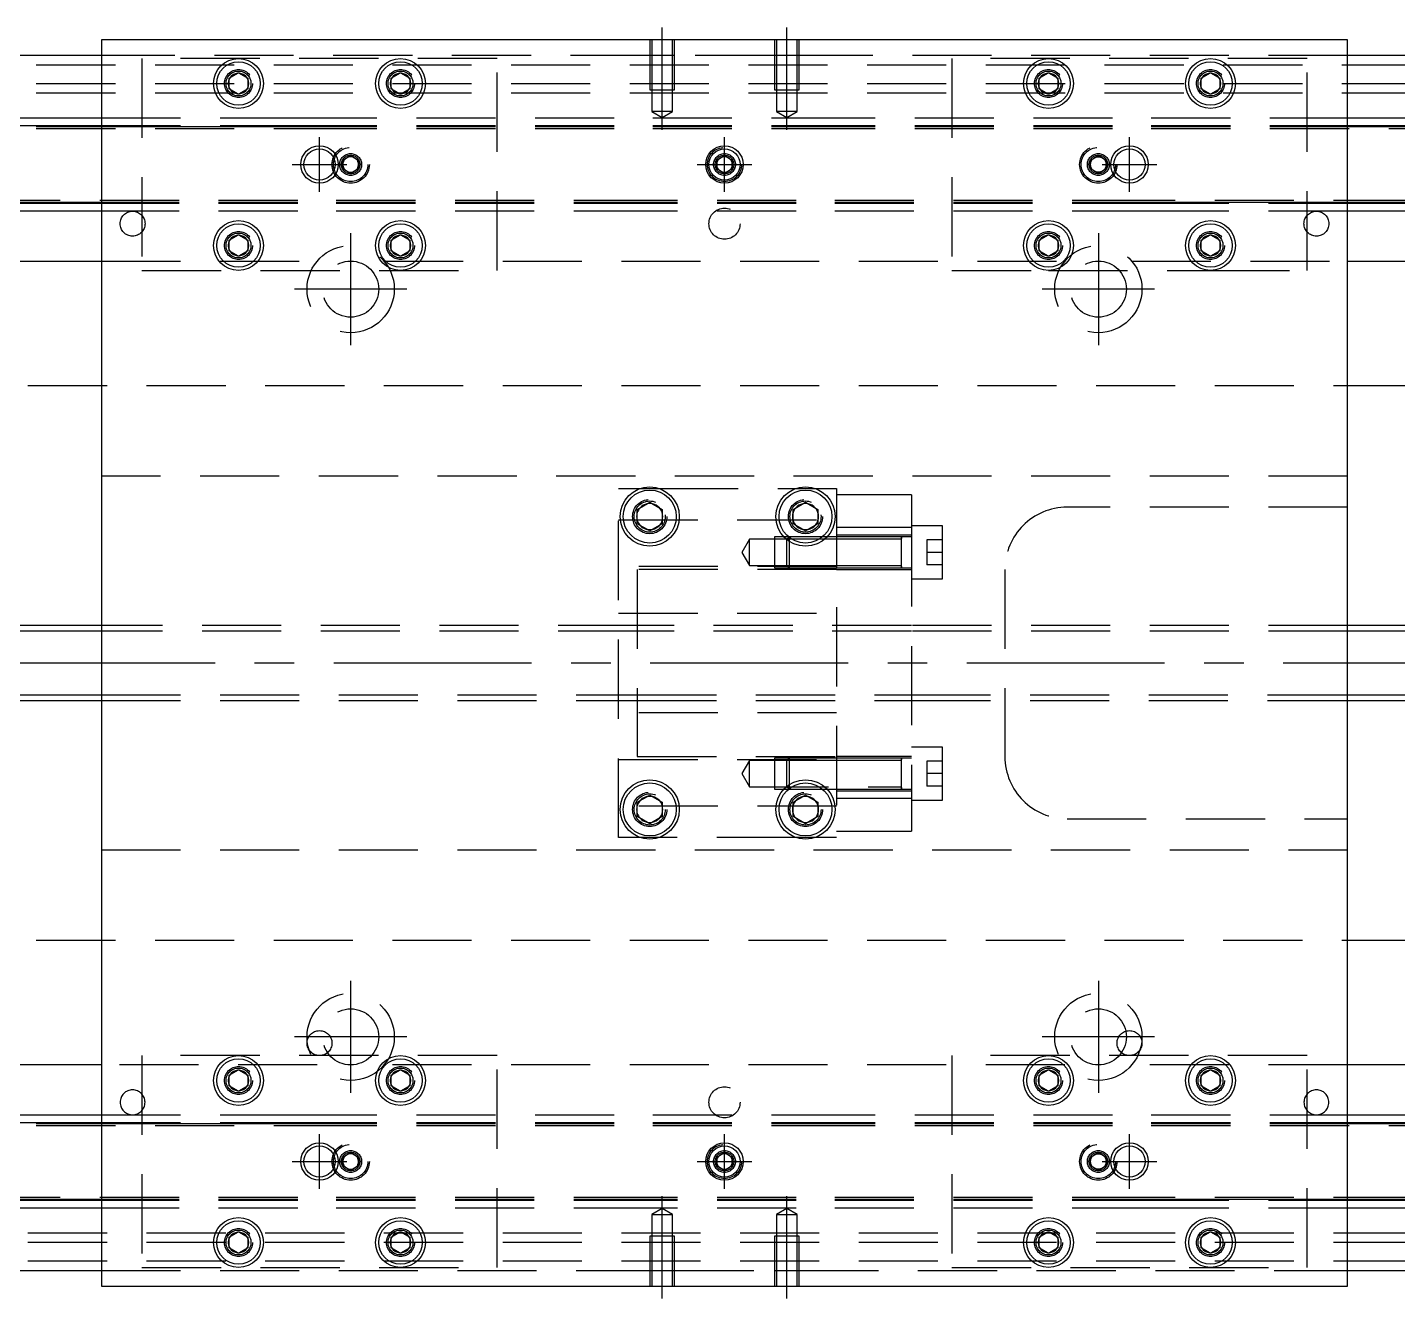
# Model space of a CAD drawing. Extents: x -12 to 791, y -275 to 102.
# Drawn here: x 208.1 to 428, y -102 to 102 of the extents above; entities that cross this region are included whole.
import ezdxf

# ---------------------------------------------------------------- set-up
doc = ezdxf.new("R2010")
doc.units = 0
doc.linetypes.add('CENTER', pattern=[50.8, 31.75, -6.35, 6.35, -6.35])
doc.linetypes.add('DASHED', pattern=[19.05, 12.7, -6.35])
doc.layers.get('0').update_dxf_attribs({"linetype": 'CONTINUOUS'})
doc.layers.add('CENTER', color=1, linetype='CENTER')

msp = doc.modelspace()

# ---------------------------------------------------------------- linework, layer by layer
at = {"color": 7, "linetype": 'CONTINUOUS'}
for p, q in [((420, 100), (220, 100)), ((220, 100), (220, -100)), ((420, -100), (420, 100)), ((220, 97.5), (0, 97.5)), ((640, 97.5), (420, 97.5)), ((240.5, 93.87), (242, 94.73)), ((242, 94.73), (243.5, 93.87)), ((266.5, 93.87), (268, 94.73)), ((268, 94.73), (269.5, 93.87)), ((370.5, 93.87), (372, 94.73)), ((372, 94.73), (373.5, 93.87)), ((396.5, 93.87), (398, 94.73)), ((398, 94.73), (399.5, 93.87)), ((240.5, 92.13), (240.5, 93.87)), ((243.5, 93.87), (243.5, 92.13)), ((266.5, 92.13), (266.5, 93.87)), ((269.5, 93.87), (269.5, 92.13)), ((370.5, 92.13), (370.5, 93.87)), ((373.5, 93.87), (373.5, 92.13)), ((396.5, 92.13), (396.5, 93.87)), ((399.5, 93.87), (399.5, 92.13)), ((242, 91.27), (240.5, 92.13)), ((243.5, 92.13), (242, 91.27)), ((268, 91.27), (266.5, 92.13)), ((269.5, 92.13), (268, 91.27)), ((372, 91.27), (370.5, 92.13)), ((373.5, 92.13), (372, 91.27)), ((398, 91.27), (396.5, 92.13)), ((399.5, 92.13), (398, 91.27)), ((0, 87.5), (220, 87.5)), ((0, 86.25), (220, 86.25)), ((420, 87.5), (640, 87.5)), ((420, 86.25), (640, 86.25)), ((220, 73.75), (0, 73.75)), ((640, 73.75), (420, 73.75)), ((220, 72.5), (0, 72.5)), ((640, 72.5), (420, 72.5)), ((240.5, 67.87), (242, 68.73)), ((242, 68.73), (243.5, 67.87)), ((266.5, 67.87), (268, 68.73)), ((268, 68.73), (269.5, 67.87)), ((370.5, 67.87), (372, 68.73)), ((372, 68.73), (373.5, 67.87)), ((396.5, 67.87), (398, 68.73)), ((398, 68.73), (399.5, 67.87)), ((240.5, 66.13), (240.5, 67.87)), ((242, 65.27), (240.5, 66.13)), ((243.5, 66.13), (242, 65.27)), ((243.5, 67.87), (243.5, 66.13)), ((266.5, 66.13), (266.5, 67.87)), ((268, 65.27), (266.5, 66.13)), ((269.5, 66.13), (268, 65.27)), ((269.5, 67.87), (269.5, 66.13)), ((370.5, 66.13), (370.5, 67.87)), ((372, 65.27), (370.5, 66.13)), ((373.5, 66.13), (372, 65.27)), ((373.5, 67.87), (373.5, 66.13)), ((396.5, 66.13), (396.5, 67.87)), ((398, 65.27), (396.5, 66.13)), ((399.5, 66.13), (398, 65.27)), ((399.5, 67.87), (399.5, 66.13)), ((145.36, 64.5), (220, 64.5)), ((420, 64.5), (494.64, 64.5)), ((306, 24.65), (308, 25.81)), ((306, 22.35), (306, 24.65)), ((308, 25.81), (310, 24.65)), ((310, 24.65), (310, 22.35)), ((331, 24.65), (333, 25.81)), ((331, 22.35), (331, 24.65)), ((333, 25.81), (335, 24.65)), ((335, 24.65), (335, 22.35)), ((308, 21.19), (306, 22.35)), ((310, 22.35), (308, 21.19)), ((333, 21.19), (331, 22.35)), ((335, 22.35), (333, 21.19)), ((220, 6), (60.5, 6)), ((585, 6), (420, 6)), ((60.5, -6), (220, -6)), ((420, -6), (585, -6)), ((306, -22.35), (308, -21.19)), ((308, -21.19), (310, -22.35)), ((331, -22.35), (333, -21.19)), ((333, -21.19), (335, -22.35)), ((306, -24.65), (306, -22.35)), ((310, -22.35), (310, -24.65)), ((331, -24.65), (331, -22.35)), ((335, -22.35), (335, -24.65)), ((308, -25.81), (306, -24.65)), ((310, -24.65), (308, -25.81)), ((333, -25.81), (331, -24.65)), ((335, -24.65), (333, -25.81)), ((220, -64.5), (145.36, -64.5)), ((240.5, -66.13), (242, -65.27)), ((242, -65.27), (243.5, -66.13)), ((266.5, -66.13), (268, -65.27)), ((268, -65.27), (269.5, -66.13)), ((370.5, -66.13), (372, -65.27)), ((372, -65.27), (373.5, -66.13)), ((396.5, -66.13), (398, -65.27)), ((398, -65.27), (399.5, -66.13)), ((494.64, -64.5), (420, -64.5)), ((240.5, -67.87), (240.5, -66.13)), ((242, -68.73), (240.5, -67.87)), ((243.5, -67.87), (242, -68.73)), ((243.5, -66.13), (243.5, -67.87)), ((266.5, -67.87), (266.5, -66.13)), ((268, -68.73), (266.5, -67.87)), ((269.5, -67.87), (268, -68.73)), ((269.5, -66.13), (269.5, -67.87)), ((370.5, -67.87), (370.5, -66.13)), ((372, -68.73), (370.5, -67.87)), ((373.5, -67.87), (372, -68.73)), ((373.5, -66.13), (373.5, -67.87)), ((396.5, -67.87), (396.5, -66.13)), ((398, -68.73), (396.5, -67.87)), ((399.5, -67.87), (398, -68.73)), ((399.5, -66.13), (399.5, -67.87)), ((0, -72.5), (220, -72.5)), ((420, -72.5), (640, -72.5)), ((0, -73.75), (220, -73.75)), ((420, -73.75), (640, -73.75)), ((220, -86.25), (0, -86.25)), ((220, -87.5), (0, -87.5)), ((640, -86.25), (420, -86.25)), ((640, -87.5), (420, -87.5)), ((240.5, -92.13), (242, -91.27)), ((240.5, -93.87), (240.5, -92.13)), ((242, -91.27), (243.5, -92.13)), ((243.5, -92.13), (243.5, -93.87)), ((266.5, -92.13), (268, -91.27)), ((266.5, -93.87), (266.5, -92.13)), ((268, -91.27), (269.5, -92.13)), ((269.5, -92.13), (269.5, -93.87)), ((370.5, -92.13), (372, -91.27)), ((370.5, -93.87), (370.5, -92.13)), ((372, -91.27), (373.5, -92.13)), ((373.5, -92.13), (373.5, -93.87)), ((396.5, -92.13), (398, -91.27)), ((396.5, -93.87), (396.5, -92.13)), ((398, -91.27), (399.5, -92.13)), ((399.5, -92.13), (399.5, -93.87)), ((242, -94.73), (240.5, -93.87)), ((243.5, -93.87), (242, -94.73)), ((268, -94.73), (266.5, -93.87)), ((269.5, -93.87), (268, -94.73)), ((372, -94.73), (370.5, -93.87)), ((373.5, -93.87), (372, -94.73)), ((398, -94.73), (396.5, -93.87)), ((399.5, -93.87), (398, -94.73)), ((0, -97.5), (220, -97.5)), ((420, -97.5), (640, -97.5)), ((220, -100), (420, -100))]:
    msp.add_line(p, q, dxfattribs=at)
at = {"color": 3, "linetype": 'DASHED'}
for p, q in [((308, 100), (308, 92)), ((308.35, 100), (308.35, 92)), ((311.65, 92), (311.65, 100)), ((312, 92), (312, 100)), ((328, 100), (328, 92)), ((328.35, 100), (328.35, 92)), ((331.65, 92), (331.65, 100)), ((332, 92), (332, 100)), ((308, 97.5), (220, 97.5)), ((226.5, 97), (226.5, 63)), ((283.5, 97), (226.5, 97)), ((283.5, 63), (283.5, 97)), ((312, 97.5), (308, 97.5)), ((328, 97.5), (312, 97.5)), ((332, 97.5), (328, 97.5)), ((420, 97.5), (332, 97.5)), ((413.5, 97), (356.5, 97)), ((356.5, 97), (356.5, 63)), ((413.5, 63), (413.5, 97)), ((0, 96), (640, 96)), ((0, 93), (640, 93)), ((240, 93), (240.03, 93.35)), ((269.97, 93.33), (270, 93)), ((373.97, 93.33), (374, 93)), ((396, 93), (396.03, 93.35)), ((0, 91.5), (640, 91.5)), ((308, 92), (312, 92)), ((308.35, 92), (308.35, 88.5)), ((311.65, 88.5), (311.65, 92)), ((328, 92), (332, 92)), ((328.35, 92), (328.35, 88.5)), ((331.65, 88.5), (331.65, 92)), ((311.65, 88.5), (308.35, 88.5)), ((308.35, 88.5), (310, 87.55)), ((310, 87.55), (311.65, 88.5)), ((331.65, 88.5), (328.35, 88.5)), ((328.35, 88.5), (330, 87.55)), ((330, 87.55), (331.65, 88.5)), ((0, 86.11), (220, 86.11)), ((0, 86.1), (251.5, 86.1)), ((0, 85.8), (251.5, 85.8)), ((220, 87.5), (251.5, 87.5)), ((220, 86.25), (251.5, 86.25)), ((220, 86.11), (251.5, 86.11)), ((251.5, 87.5), (308.5, 87.5)), ((251.5, 86.25), (308.5, 86.25)), ((251.5, 86.11), (308.5, 86.11)), ((251.5, 86.1), (308.5, 86.1)), ((251.5, 86.1), (308.5, 86.1)), ((251.5, 85.8), (308.5, 85.8)), ((251.5, 85.8), (308.5, 85.8)), ((308.5, 87.5), (331.5, 87.5)), ((308.5, 86.25), (331.5, 86.25)), ((308.5, 86.11), (331.5, 86.11)), ((308.5, 86.1), (331.5, 86.1)), ((308.5, 85.8), (331.5, 85.8)), ((331.5, 87.5), (388.5, 87.5)), ((331.5, 86.25), (388.5, 86.25)), ((331.5, 86.11), (388.5, 86.11)), ((331.5, 86.1), (388.5, 86.1)), ((331.5, 86.1), (388.5, 86.1)), ((331.5, 85.8), (388.5, 85.8)), ((331.5, 85.8), (388.5, 85.8)), ((388.5, 87.5), (420, 87.5)), ((388.5, 86.25), (420, 86.25)), ((388.5, 86.11), (420, 86.11)), ((388.5, 86.1), (640, 86.1)), ((388.5, 85.8), (640, 85.8)), ((420, 86.11), (640, 86.11)), ((258.75, 80.72), (260, 81.44)), ((260, 81.44), (261.25, 80.72)), ((318.75, 80.72), (320, 81.44)), ((320, 81.44), (321.25, 80.72)), ((378.75, 80.72), (380, 81.44)), ((380, 81.44), (381.25, 80.72)), ((258.75, 79.28), (258.75, 80.72)), ((260, 78.56), (258.75, 79.28)), ((261.25, 79.28), (260, 78.56)), ((261.25, 80.72), (261.25, 79.28)), ((261.48, 80.26), (261.5, 80)), ((318.75, 79.28), (318.75, 80.72)), ((320, 78.56), (318.75, 79.28)), ((321.25, 79.28), (320, 78.56)), ((321.25, 80.72), (321.25, 79.28)), ((321.48, 80.26), (321.5, 80)), ((378.5, 80), (378.52, 80.25)), ((378.75, 79.28), (378.75, 80.72)), ((380, 78.56), (378.75, 79.28)), ((381.25, 79.28), (380, 78.56)), ((381.25, 80.72), (381.25, 79.28)), ((251.5, 74.2), (0, 74.2)), ((251.5, 73.9), (0, 73.9)), ((220, 73.89), (0, 73.89)), ((251.5, 73.89), (220, 73.89)), ((251.5, 73.75), (220, 73.75)), ((308.5, 74.2), (251.5, 74.2)), ((308.5, 73.9), (251.5, 73.9)), ((308.5, 73.89), (251.5, 73.89)), ((308.5, 73.75), (251.5, 73.75)), ((331.5, 74.2), (308.5, 74.2)), ((331.5, 73.9), (308.5, 73.9)), ((331.5, 73.89), (308.5, 73.89)), ((331.5, 73.75), (308.5, 73.75)), ((388.5, 74.2), (331.5, 74.2)), ((388.5, 73.9), (331.5, 73.9)), ((388.5, 73.89), (331.5, 73.89)), ((388.5, 73.75), (331.5, 73.75)), ((640, 74.2), (388.5, 74.2)), ((640, 73.9), (388.5, 73.9)), ((420, 73.89), (388.5, 73.89)), ((420, 73.75), (388.5, 73.75)), ((640, 73.89), (420, 73.89)), ((251.5, 72.5), (220, 72.5)), ((308.5, 72.5), (251.5, 72.5)), ((331.5, 72.5), (308.5, 72.5)), ((388.5, 72.5), (331.5, 72.5)), ((420, 72.5), (388.5, 72.5)), ((243.97, 67.33), (244, 67)), ((266, 67), (266.02, 67.3)), ((373.97, 67.33), (374, 67)), ((399.97, 67.33), (400, 67)), ((220, 64.5), (254.64, 64.5)), ((265.36, 64.5), (374.64, 64.5)), ((385.36, 64.5), (420, 64.5)), ((226.5, 63), (283.5, 63)), ((356.5, 63), (372, 63)), ((372, 63), (398, 63)), ((398, 63), (413.5, 63)), ((640, 44.5), (0, 44.5)), ((420, 30), (220, 30)), ((303, 28), (306.48, 28)), ((303, -28), (303, 28)), ((306.48, 28), (309.52, 28)), ((309.52, 28), (331.48, 28)), ((331.48, 28), (334.52, 28)), ((334.52, 28), (338, 28)), ((338, 28), (338, -28)), ((350, 27), (338, 27)), ((350, 27), (350, 21.75)), ((420, 25), (375, 25)), ((303, 23), (338, 23)), ((310.48, 23.79), (310.5, 23.5)), ((335.48, 23.79), (335.5, 23.5)), ((355, 22), (350, 22)), ((355, 13.5), (355, 22)), ((324, 19.85), (322.79, 17.75)), ((324, 15.65), (324, 19.85)), ((328, 19.85), (324, 19.85)), ((328, 20.25), (328, 15.25)), ((329.53, 20.25), (328, 20.25)), ((330, 19.85), (328, 19.85)), ((330.26, 20.25), (329.53, 20.25)), ((330.34, 20.19), (330, 19.85)), ((330, 19.82), (330, 19.85)), ((330.82, 19.85), (330, 19.85)), ((330, 15.65), (330, 19.82)), ((330.4, 20.25), (330.26, 20.25)), ((330.4, 20.25), (330.34, 20.19)), ((330.4, 20.25), (330.4, 20.14)), ((335.74, 20.25), (330.4, 20.25)), ((335.74, 20.25), (330.4, 20.25)), ((330.4, 20.14), (330.4, 19.52)), ((335.18, 19.85), (330.82, 19.85)), ((336.04, 19.85), (335.18, 19.85)), ((336.47, 20.25), (335.74, 20.25)), ((338, 19.85), (336.04, 19.85)), ((338, 20.25), (336.47, 20.25)), ((338, 20.25), (336.47, 20.25)), ((350, 21.75), (338, 21.75)), ((350, 20.5), (338, 20.5)), ((348.4, 20.25), (338, 20.25)), ((348.4, 19.85), (338, 19.85)), ((350, 20.25), (348.39, 20.25)), ((348.4, 15.25), (348.4, 20.25)), ((348.4, 19.85), (348.4, 20.25)), ((348.4, 15.25), (348.4, 20.25)), ((348.4, 20), (348.4, 20.25)), ((348.4, 20.25), (348.4, 20)), ((348.4, 15.51), (348.4, 20)), ((348.4, 15.65), (348.4, 19.85)), ((350, 21.75), (350, -21.75)), ((322.79, 17.75), (324, 15.65)), ((330.4, 19.52), (330.4, 15.25)), ((352.5, 19.75), (352.5, 17.75)), ((355, 19.75), (352.5, 19.75)), ((352.5, 17.75), (352.5, 15.75)), ((355, 17.75), (352.5, 17.75)), ((338, 15.5), (303, 15.5)), ((324, 15.65), (328, 15.65)), ((328, 15.65), (330, 15.65)), ((330, 15.65), (338, 15.65)), ((330, 15.65), (330.4, 15.25)), ((338, 15.65), (348.4, 15.65)), ((348.4, 15.25), (348.4, 15.65)), ((348.4, 15.25), (348.4, 15.51)), ((348.4, 15.51), (348.4, 15.25)), ((355, 15.75), (352.5, 15.75)), ((306, 15), (306, -15)), ((338, 15), (306, 15)), ((328, 15.25), (330.4, 15.25)), ((330.4, 15.25), (338, 15.25)), ((338, 15.25), (348.4, 15.25)), ((338, 15), (350, 15)), ((348.39, 15.25), (350, 15.25)), ((350, 13.5), (355, 13.5)), ((365, 15), (365, -15)), ((303, 8), (338, 8)), ((306, 6), (220, 6)), ((306, 5.12), (220, 5.12)), ((350, 6), (306, 6)), ((350, 5.12), (306, 5.12)), ((420, 6), (350, 6)), ((420, 5.12), (350, 5.12)), ((220, -5.13), (306, -5.13)), ((220, -6), (306, -6)), ((306, -5.13), (350, -5.13)), ((306, -6), (350, -6)), ((350, -5.13), (420, -5.13)), ((350, -6), (420, -6)), ((338, -8), (303, -8)), ((306, -15), (338, -15)), ((328, -15.25), (328, -20.25)), ((330.4, -15.25), (328, -15.25)), ((330.4, -15.25), (330, -15.65)), ((330.4, -15.25), (330.4, -19.52)), ((338, -15.25), (330.4, -15.25)), ((338, -15.25), (330.4, -15.25)), ((350, -15), (338, -15)), ((348.4, -15.25), (338, -15.25)), ((350, -15.25), (348.39, -15.25)), ((348.4, -20.25), (348.4, -15.25)), ((348.4, -20.25), (348.4, -15.25)), ((348.4, -15.51), (348.4, -15.25)), ((348.4, -15.25), (348.4, -15.51)), ((355, -13.5), (350, -13.5)), ((355, -22), (355, -13.5)), ((303, -15.5), (338, -15.5)), ((324, -15.65), (322.79, -17.75)), ((324, -19.85), (324, -15.65)), ((328, -15.65), (324, -15.65)), ((330, -15.65), (328, -15.65)), ((330, -19.85), (330, -15.65)), ((338, -15.65), (330, -15.65)), ((348.4, -15.65), (338, -15.65)), ((348.4, -20), (348.4, -15.51)), ((352.5, -15.75), (352.5, -17.75)), ((355, -15.75), (352.5, -15.75)), ((322.79, -17.75), (324, -19.85)), ((330.4, -19.52), (330.4, -20.14)), ((352.5, -17.75), (352.5, -19.75)), ((355, -17.75), (352.5, -17.75)), ((355, -19.75), (352.5, -19.75)), ((324, -19.85), (348.4, -19.85)), ((328, -20.25), (329.53, -20.25)), ((329.53, -20.25), (330.26, -20.25)), ((330, -19.85), (330.34, -20.19)), ((330.26, -20.25), (330.4, -20.25)), ((330.34, -20.19), (330.4, -20.25)), ((330.4, -20.14), (330.4, -20.25)), ((330.4, -20.25), (335.74, -20.25)), ((335.74, -20.25), (336.47, -20.25)), ((336.47, -20.25), (338, -20.25)), ((336.47, -20.25), (338, -20.25)), ((338, -20.25), (348.4, -20.25)), ((338, -20.5), (350, -20.5)), ((350, -21.75), (338, -21.75)), ((350, -21.75), (338, -21.75)), ((348.39, -20.25), (350, -20.25)), ((348.4, -20.25), (348.4, -20)), ((348.4, -20), (348.4, -20.25)), ((348.4, -20.25), (348.4, -20.25)), ((350, -21.75), (350, -27)), ((338, -23), (303, -23)), ((305.5, -23.5), (305.52, -23.2)), ((330.5, -23.5), (330.52, -23.2)), ((350, -22), (355, -22)), ((375, -25), (420, -25)), ((306.48, -28), (303, -28)), ((309.52, -28), (306.48, -28)), ((331.48, -28), (309.52, -28)), ((334.52, -28), (331.48, -28)), ((338, -28), (334.52, -28)), ((338, -27), (350, -27)), ((220, -30), (420, -30)), ((0, -44.5), (640, -44.5)), ((283.5, -63), (226.5, -63)), ((226.5, -63), (226.5, -97)), ((283.5, -97), (283.5, -63)), ((356.5, -63), (356.5, -97)), ((413.5, -63), (356.5, -63)), ((413.5, -97), (413.5, -63)), ((254.64, -64.5), (220, -64.5)), ((374.64, -64.5), (265.36, -64.5)), ((420, -64.5), (385.36, -64.5)), ((240, -67), (240.03, -66.65)), ((269.97, -66.67), (270, -67)), ((370, -67), (370.02, -66.7)), ((396, -67), (396.03, -66.65)), ((220, -72.5), (251.5, -72.5)), ((251.5, -72.5), (308.5, -72.5)), ((308.5, -72.5), (331.5, -72.5)), ((331.5, -72.5), (388.5, -72.5)), ((388.5, -72.5), (420, -72.5)), ((0, -73.89), (220, -73.89)), ((0, -73.9), (251.5, -73.9)), ((0, -74.2), (251.5, -74.2)), ((220, -73.75), (251.5, -73.75)), ((220, -73.89), (251.5, -73.89)), ((251.5, -73.75), (308.5, -73.75)), ((251.5, -73.89), (308.5, -73.89)), ((251.5, -73.9), (308.5, -73.9)), ((251.5, -74.2), (308.5, -74.2)), ((308.5, -73.75), (331.5, -73.75)), ((308.5, -73.89), (331.5, -73.89)), ((308.5, -73.9), (331.5, -73.9)), ((308.5, -74.2), (331.5, -74.2)), ((331.5, -73.75), (388.5, -73.75)), ((331.5, -73.89), (388.5, -73.89)), ((331.5, -73.9), (388.5, -73.9)), ((331.5, -74.2), (388.5, -74.2)), ((388.5, -73.75), (420, -73.75)), ((388.5, -73.89), (420, -73.89)), ((388.5, -73.9), (640, -73.9)), ((388.5, -74.2), (640, -74.2)), ((420, -73.89), (640, -73.89)), ((258.75, -79.28), (260, -78.56)), ((260, -78.56), (261.25, -79.28)), ((318.75, -79.28), (320, -78.56)), ((320, -78.56), (321.25, -79.28)), ((378.75, -79.28), (380, -78.56)), ((380, -78.56), (381.25, -79.28)), ((258.5, -80), (258.52, -79.78)), ((258.75, -80.72), (258.75, -79.28)), ((260, -81.44), (258.75, -80.72)), ((261.25, -80.72), (260, -81.44)), ((261.25, -79.28), (261.25, -80.72)), ((318.5, -80), (318.52, -79.78)), ((318.75, -80.72), (318.75, -79.28)), ((320, -81.44), (318.75, -80.72)), ((321.25, -80.72), (320, -81.44)), ((321.25, -79.28), (321.25, -80.72)), ((378.5, -80), (378.52, -79.75)), ((378.75, -80.72), (378.75, -79.28)), ((380, -81.44), (378.75, -80.72)), ((381.25, -80.72), (380, -81.44)), ((381.25, -79.28), (381.25, -80.72)), ((251.5, -85.8), (0, -85.8)), ((251.5, -86.1), (0, -86.1)), ((220, -86.11), (0, -86.11)), ((251.5, -86.11), (220, -86.11)), ((251.5, -86.25), (220, -86.25)), ((251.5, -87.5), (220, -87.5)), ((308.5, -85.8), (251.5, -85.8)), ((308.5, -85.8), (251.5, -85.8)), ((308.5, -86.1), (251.5, -86.1)), ((308.5, -86.1), (251.5, -86.1)), ((308.5, -86.11), (251.5, -86.11)), ((308.5, -86.25), (251.5, -86.25)), ((308.5, -87.5), (251.5, -87.5)), ((310, -87.55), (308.35, -88.5)), ((331.5, -85.8), (308.5, -85.8)), ((331.5, -86.1), (308.5, -86.1)), ((331.5, -86.11), (308.5, -86.11)), ((331.5, -86.25), (308.5, -86.25)), ((331.5, -87.5), (308.5, -87.5)), ((311.65, -88.5), (310, -87.55)), ((330, -87.55), (328.35, -88.5)), ((331.65, -88.5), (330, -87.55)), ((388.5, -85.8), (331.5, -85.8)), ((388.5, -85.8), (331.5, -85.8)), ((388.5, -86.1), (331.5, -86.1)), ((388.5, -86.1), (331.5, -86.1)), ((388.5, -86.11), (331.5, -86.11)), ((388.5, -86.25), (331.5, -86.25)), ((388.5, -87.5), (331.5, -87.5)), ((640, -85.8), (388.5, -85.8)), ((640, -86.1), (388.5, -86.1)), ((420, -86.11), (388.5, -86.11)), ((420, -86.25), (388.5, -86.25)), ((420, -87.5), (388.5, -87.5)), ((640, -86.11), (420, -86.11)), ((308.35, -88.5), (310, -88.5)), ((308.35, -88.5), (308.35, -92)), ((310, -88.5), (311.65, -88.5)), ((311.65, -92), (311.65, -88.5)), ((328.35, -88.5), (330, -88.5)), ((328.35, -88.5), (328.35, -92)), ((330, -88.5), (331.65, -88.5)), ((331.65, -92), (331.65, -88.5)), ((640, -91.5), (0, -91.5)), ((312, -92), (308, -92)), ((308, -92), (308, -100)), ((308.35, -92), (308.35, -100)), ((311.65, -100), (311.65, -92)), ((312, -100), (312, -92)), ((332, -92), (328, -92)), ((328, -92), (328, -100)), ((328.35, -92), (328.35, -100)), ((331.65, -100), (331.65, -92)), ((332, -100), (332, -92)), ((640, -93), (0, -93)), ((243.97, -92.67), (244, -93)), ((269.97, -92.67), (270, -93)), ((370, -93), (370.02, -92.7)), ((399.97, -92.67), (400, -93)), ((640, -96), (0, -96)), ((220, -97.5), (308, -97.5)), ((226.5, -97), (283.5, -97)), ((308, -97.5), (312, -97.5)), ((312, -97.5), (328, -97.5)), ((328, -97.5), (332, -97.5)), ((332, -97.5), (420, -97.5)), ((356.5, -97), (413.5, -97))]:
    msp.add_line(p, q, dxfattribs=at)
at = {"color": 3, "linetype": 'CONTINUOUS'}
for p, q in [((220, 5.12), (60.5, 5.12)), ((585, 5.12), (420, 5.12)), ((60.5, -5.13), (220, -5.13)), ((420, -5.13), (585, -5.13))]:
    msp.add_line(p, q, dxfattribs=at)
at = {"color": 7, "linetype": 'CONTINUOUS'}
for centre, radius in [((242, 93), 4), ((268, 93), 4), ((372, 93), 4), ((398, 93), 4), ((242, 93), 3.5), ((268, 93), 3.5), ((372, 93), 3.5), ((398, 93), 3.5), ((255, 80), 2.5), ((320, 80), 3), ((320, 80), 2.5), ((385, 80), 2.5), ((242, 67), 4), ((242, 67), 3.5), ((268, 67), 4), ((268, 67), 3.5), ((372, 67), 4), ((372, 67), 3.5), ((398, 67), 4), ((398, 67), 3.5), ((308, 23.5), 4.75), ((308, 23.5), 4.25), ((333, 23.5), 4.75), ((333, 23.5), 4.25), ((308, -23.5), 4.75), ((308, -23.5), 4.25), ((333, -23.5), 4.75), ((333, -23.5), 4.25), ((242, -67), 4), ((242, -67), 3.5), ((268, -67), 4), ((268, -67), 3.5), ((372, -67), 4), ((372, -67), 3.5), ((398, -67), 4), ((398, -67), 3.5), ((255, -80), 2.5), ((320, -80), 3), ((320, -80), 2.5), ((385, -80), 2.5), ((242, -93), 4), ((242, -93), 3.5), ((268, -93), 4), ((268, -93), 3.5), ((372, -93), 4), ((372, -93), 3.5), ((398, -93), 4), ((398, -93), 3.5)]:
    msp.add_circle(centre, radius, dxfattribs=at)
at = {"color": 3, "linetype": 'DASHED'}
for centre, radius in [((242, 93), 2.25), ((242, 93), 2), ((268, 93), 2.25), ((268, 93), 2), ((372, 93), 2.25), ((372, 93), 2), ((398, 93), 2.25), ((398, 93), 2), ((260, 80), 3), ((260, 80), 2.75), ((260, 80), 1.75), ((260, 80), 1.5), ((320, 80), 2.75), ((320, 80), 1.75), ((320, 80), 1.5), ((380, 80), 3), ((380, 80), 2.75), ((380, 80), 1.75), ((380, 80), 1.5), ((380, 80), 1.25), ((320, 70.5), 2.5), ((225, 70.5), 2), ((415, 70.5), 2), ((242, 67), 2.25), ((242, 67), 2), ((268, 67), 2.25), ((268, 67), 2), ((372, 67), 2.25), ((372, 67), 2), ((398, 67), 2.25), ((398, 67), 2), ((260, 60), 7), ((380, 60), 7), ((260, 60), 4.5), ((380, 60), 4.5), ((308, 23.5), 2.75), ((308, 23.5), 2.5), ((333, 23.5), 2.75), ((333, 23.5), 2.5), ((308, -23.5), 2.75), ((308, -23.5), 2.5), ((333, -23.5), 2.75), ((333, -23.5), 2.5), ((260, -60), 7), ((380, -60), 7), ((260, -60), 4.5), ((380, -60), 4.5), ((255, -61), 2), ((385, -61), 2), ((242, -67), 2.25), ((242, -67), 2), ((268, -67), 2.25), ((268, -67), 2), ((372, -67), 2.25), ((372, -67), 2), ((398, -67), 2.25), ((398, -67), 2), ((320, -70.5), 2.5), ((260, -80), 3), ((260, -80), 2.75), ((260, -80), 1.75), ((260, -80), 1.5), ((320, -80), 2.75), ((320, -80), 1.75), ((320, -80), 1.5), ((380, -80), 3), ((380, -80), 2.75), ((380, -80), 1.75), ((380, -80), 1.5), ((380, -80), 1.25), ((242, -93), 2.25), ((242, -93), 2), ((268, -93), 2.25), ((268, -93), 2), ((372, -93), 2.25), ((372, -93), 2), ((398, -93), 2.25), ((398, -93), 2)]:
    msp.add_circle(centre, radius, dxfattribs=at)
at = {"color": 3, "linetype": 'CONTINUOUS'}
for centre in [(255, 80), (385, 80), (255, -80), (385, -80)]:
    msp.add_circle(centre, 3, dxfattribs=at)
at = {"color": 7, "linetype": 'CONTINUOUS'}
for centre, radius, start, end in [((242, 93), 1.65, 95.38, 144.62), ((242, 93), 1.65, 84.62, 95.38), ((242, 93), 1.65, 35.38, 84.62), ((268, 93), 1.65, 95.38, 144.62), ((268, 93), 1.65, 84.62, 95.38), ((268, 93), 1.65, 35.38, 84.62), ((372, 93), 1.65, 95.38, 144.62), ((372, 93), 1.65, 84.62, 95.38), ((372, 93), 1.65, 35.38, 84.62), ((398, 93), 1.65, 95.38, 144.62), ((398, 93), 1.65, 84.62, 95.38), ((398, 93), 1.65, 35.38, 84.62), ((242, 93), 1.65, 155.38, 180), ((242, 93), 1.65, 180, 204.62), ((242, 93), 1.65, 144.62, 155.38), ((242, 93), 1.65, 24.62, 35.38), ((242, 93), 1.65, 335.38, 24.62), ((268, 93), 1.65, 155.38, 180), ((268, 93), 1.65, 180, 204.62), ((268, 93), 1.65, 144.62, 155.38), ((268, 93), 1.65, 24.62, 35.38), ((268, 93), 1.65, 335.38, 24.62), ((372, 93), 1.65, 155.38, 180), ((372, 93), 1.65, 180, 204.62), ((372, 93), 1.65, 144.62, 155.38), ((372, 93), 1.65, 24.62, 35.38), ((372, 93), 1.65, 335.38, 24.62), ((398, 93), 1.65, 155.38, 180), ((398, 93), 1.65, 180, 204.62), ((398, 93), 1.65, 144.62, 155.38), ((398, 93), 1.65, 24.62, 35.38), ((398, 93), 1.65, 335.38, 24.62), ((242, 93), 1.65, 204.62, 215.38), ((242, 93), 1.65, 215.38, 264.62), ((242, 93), 1.65, 264.62, 275.38), ((242, 93), 1.65, 275.38, 324.62), ((242, 93), 1.65, 324.62, 335.38), ((268, 93), 1.65, 204.62, 215.38), ((268, 93), 1.65, 215.38, 264.62), ((268, 93), 1.65, 264.62, 275.38), ((268, 93), 1.65, 275.38, 324.62), ((268, 93), 1.65, 324.62, 335.38), ((372, 93), 1.65, 204.62, 215.38), ((372, 93), 1.65, 215.38, 264.62), ((372, 93), 1.65, 264.62, 275.38), ((372, 93), 1.65, 275.38, 324.62), ((372, 93), 1.65, 324.62, 335.38), ((398, 93), 1.65, 204.62, 215.38), ((398, 93), 1.65, 215.38, 264.62), ((398, 93), 1.65, 264.62, 275.38), ((398, 93), 1.65, 275.38, 324.62), ((398, 93), 1.65, 324.62, 335.38), ((242, 67), 1.65, 95.38, 144.62), ((242, 67), 1.65, 84.62, 95.38), ((242, 67), 1.65, 35.38, 84.62), ((268, 67), 1.65, 95.38, 144.62), ((268, 67), 1.65, 84.62, 95.38), ((268, 67), 1.65, 35.38, 84.62), ((372, 67), 1.65, 95.38, 144.62), ((372, 67), 1.65, 84.62, 95.38), ((372, 67), 1.65, 35.38, 84.62), ((398, 67), 1.65, 95.38, 144.62), ((398, 67), 1.65, 84.62, 95.38), ((398, 67), 1.65, 35.38, 84.62), ((242, 67), 1.65, 155.38, 180), ((242, 67), 1.65, 180, 204.62), ((242, 67), 1.65, 144.62, 155.38), ((242, 67), 1.65, 204.62, 215.38), ((242, 67), 1.65, 215.38, 264.62), ((242, 67), 1.65, 275.38, 324.62), ((242, 67), 1.65, 24.62, 35.38), ((242, 67), 1.65, 324.62, 335.38), ((242, 67), 1.65, 335.38, 24.62), ((268, 67), 1.65, 155.38, 180), ((268, 67), 1.65, 180, 204.62), ((268, 67), 1.65, 144.62, 155.38), ((268, 67), 1.65, 204.62, 215.38), ((268, 67), 1.65, 215.38, 264.62), ((268, 67), 1.65, 275.38, 324.62), ((268, 67), 1.65, 24.62, 35.38), ((268, 67), 1.65, 324.62, 335.38), ((268, 67), 1.65, 335.38, 24.62), ((372, 67), 1.65, 155.38, 180), ((372, 67), 1.65, 180, 204.62), ((372, 67), 1.65, 144.62, 155.38), ((372, 67), 1.65, 204.62, 215.38), ((372, 67), 1.65, 215.38, 264.62), ((372, 67), 1.65, 275.38, 324.62), ((372, 67), 1.65, 24.62, 35.38), ((372, 67), 1.65, 324.62, 335.38), ((372, 67), 1.65, 335.38, 24.62), ((398, 67), 1.65, 155.38, 180), ((398, 67), 1.65, 180, 204.62), ((398, 67), 1.65, 144.62, 155.38), ((398, 67), 1.65, 204.62, 215.38), ((398, 67), 1.65, 215.38, 264.62), ((398, 67), 1.65, 275.38, 324.62), ((398, 67), 1.65, 24.62, 35.38), ((398, 67), 1.65, 324.62, 335.38), ((398, 67), 1.65, 335.38, 24.62), ((242, 67), 1.65, 264.62, 275.38), ((268, 67), 1.65, 264.62, 275.38), ((372, 67), 1.65, 264.62, 275.38), ((398, 67), 1.65, 264.62, 275.38), ((308, 23.5), 2.1, 137.7528, 162.2472), ((308, 23.5), 2.1, 102.2472, 137.7528), ((308, 23.5), 2.1, 77.7528, 102.2472), ((308, 23.5), 2.1, 42.2472, 77.7528), ((308, 23.5), 2.1, 17.7528, 42.2472), ((333, 23.5), 2.1, 137.7528, 162.2472), ((333, 23.5), 2.1, 102.2472, 137.7528), ((333, 23.5), 2.1, 77.7528, 102.2472), ((333, 23.5), 2.1, 42.2472, 77.7528), ((333, 23.5), 2.1, 17.7528, 42.2472), ((308, 23.5), 2.1, 162.2472, 180), ((308, 23.5), 2.1, 180, 197.7528), ((308, 23.5), 2.1, 197.7528, 222.2472), ((308, 23.5), 2.1, 222.2472, 257.7528), ((308, 23.5), 2.1, 282.2472, 317.7528), ((308, 23.5), 2.1, 317.7528, 342.2472), ((308, 23.5), 2.1, 342.2472, 17.7528), ((333, 23.5), 2.1, 162.2472, 180), ((333, 23.5), 2.1, 180, 197.7528), ((333, 23.5), 2.1, 197.7528, 222.2472), ((333, 23.5), 2.1, 222.2472, 257.7528), ((333, 23.5), 2.1, 282.2472, 317.7528), ((333, 23.5), 2.1, 317.7528, 342.2472), ((333, 23.5), 2.1, 342.2472, 17.7528), ((308, 23.5), 2.1, 257.7528, 282.2472), ((333, 23.5), 2.1, 257.7528, 282.2472), ((308, -23.5), 2.1, 102.2472, 137.7528), ((308, -23.5), 2.1, 77.7528, 102.2472), ((308, -23.5), 2.1, 42.2472, 77.7528), ((333, -23.5), 2.1, 102.2472, 137.7528), ((333, -23.5), 2.1, 77.7528, 102.2472), ((333, -23.5), 2.1, 42.2472, 77.7528), ((308, -23.5), 2.1, 162.2472, 180), ((308, -23.5), 2.1, 180, 197.7528), ((308, -23.5), 2.1, 137.7528, 162.2472), ((308, -23.5), 2.1, 197.7528, 222.2472), ((308, -23.5), 2.1, 17.7528, 42.2472), ((308, -23.5), 2.1, 317.7528, 342.2472), ((308, -23.5), 2.1, 342.2472, 17.7528), ((333, -23.5), 2.1, 162.2472, 180), ((333, -23.5), 2.1, 180, 197.7528), ((333, -23.5), 2.1, 137.7528, 162.2472), ((333, -23.5), 2.1, 197.7528, 222.2472), ((333, -23.5), 2.1, 17.7528, 42.2472), ((333, -23.5), 2.1, 317.7528, 342.2472), ((333, -23.5), 2.1, 342.2472, 17.7528), ((308, -23.5), 2.1, 222.2472, 257.7528), ((308, -23.5), 2.1, 257.7528, 282.2472), ((308, -23.5), 2.1, 282.2472, 317.7528), ((333, -23.5), 2.1, 222.2472, 257.7528), ((333, -23.5), 2.1, 257.7528, 282.2472), ((333, -23.5), 2.1, 282.2472, 317.7528), ((242, -67), 1.65, 95.38, 144.62), ((242, -67), 1.65, 84.62, 95.38), ((242, -67), 1.65, 35.38, 84.62), ((268, -67), 1.65, 95.38, 144.62), ((268, -67), 1.65, 84.62, 95.38), ((268, -67), 1.65, 35.38, 84.62), ((372, -67), 1.65, 95.38, 144.62), ((372, -67), 1.65, 84.62, 95.38), ((372, -67), 1.65, 35.38, 84.62), ((398, -67), 1.65, 95.38, 144.62), ((398, -67), 1.65, 84.62, 95.38), ((398, -67), 1.65, 35.38, 84.62), ((242, -67), 1.65, 155.38, 180), ((242, -67), 1.65, 180, 204.62), ((242, -67), 1.65, 144.62, 155.38), ((242, -67), 1.65, 204.62, 215.38), ((242, -67), 1.65, 215.38, 264.62), ((242, -67), 1.65, 275.38, 324.62), ((242, -67), 1.65, 24.62, 35.38), ((242, -67), 1.65, 324.62, 335.38), ((242, -67), 1.65, 335.38, 24.62), ((268, -67), 1.65, 155.38, 180), ((268, -67), 1.65, 180, 204.62), ((268, -67), 1.65, 144.62, 155.38), ((268, -67), 1.65, 204.62, 215.38), ((268, -67), 1.65, 215.38, 264.62), ((268, -67), 1.65, 275.38, 324.62), ((268, -67), 1.65, 24.62, 35.38), ((268, -67), 1.65, 324.62, 335.38), ((268, -67), 1.65, 335.38, 24.62), ((372, -67), 1.65, 155.38, 180), ((372, -67), 1.65, 180, 204.62), ((372, -67), 1.65, 144.62, 155.38), ((372, -67), 1.65, 204.62, 215.38), ((372, -67), 1.65, 215.38, 264.62), ((372, -67), 1.65, 275.38, 324.62), ((372, -67), 1.65, 24.62, 35.38), ((372, -67), 1.65, 324.62, 335.38), ((372, -67), 1.65, 335.38, 24.62), ((398, -67), 1.65, 155.38, 180), ((398, -67), 1.65, 180, 204.62), ((398, -67), 1.65, 144.62, 155.38), ((398, -67), 1.65, 204.62, 215.38), ((398, -67), 1.65, 215.38, 264.62), ((398, -67), 1.65, 275.38, 324.62), ((398, -67), 1.65, 24.62, 35.38), ((398, -67), 1.65, 324.62, 335.38), ((398, -67), 1.65, 335.38, 24.62), ((242, -67), 1.65, 264.62, 275.38), ((268, -67), 1.65, 264.62, 275.38), ((372, -67), 1.65, 264.62, 275.38), ((398, -67), 1.65, 264.62, 275.38), ((242, -93), 1.65, 155.38, 180), ((242, -93), 1.65, 144.62, 155.38), ((242, -93), 1.65, 95.38, 144.62), ((242, -93), 1.65, 84.62, 95.38), ((242, -93), 1.65, 35.38, 84.62), ((242, -93), 1.65, 24.62, 35.38), ((242, -93), 1.65, 335.38, 24.62), ((268, -93), 1.65, 155.38, 180), ((268, -93), 1.65, 144.62, 155.38), ((268, -93), 1.65, 95.38, 144.62), ((268, -93), 1.65, 84.62, 95.38), ((268, -93), 1.65, 35.38, 84.62), ((268, -93), 1.65, 24.62, 35.38), ((268, -93), 1.65, 335.38, 24.62), ((372, -93), 1.65, 155.38, 180), ((372, -93), 1.65, 144.62, 155.38), ((372, -93), 1.65, 95.38, 144.62), ((372, -93), 1.65, 84.62, 95.38), ((372, -93), 1.65, 35.38, 84.62), ((372, -93), 1.65, 24.62, 35.38), ((372, -93), 1.65, 335.38, 24.62), ((398, -93), 1.65, 155.38, 180), ((398, -93), 1.65, 144.62, 155.38), ((398, -93), 1.65, 95.38, 144.62), ((398, -93), 1.65, 84.62, 95.38), ((398, -93), 1.65, 35.38, 84.62), ((398, -93), 1.65, 24.62, 35.38), ((398, -93), 1.65, 335.38, 24.62), ((242, -93), 1.65, 180, 204.62), ((242, -93), 1.65, 204.62, 215.38), ((242, -93), 1.65, 215.38, 264.62), ((242, -93), 1.65, 275.38, 324.62), ((242, -93), 1.65, 324.62, 335.38), ((268, -93), 1.65, 180, 204.62), ((268, -93), 1.65, 204.62, 215.38), ((268, -93), 1.65, 215.38, 264.62), ((268, -93), 1.65, 275.38, 324.62), ((268, -93), 1.65, 324.62, 335.38), ((372, -93), 1.65, 180, 204.62), ((372, -93), 1.65, 204.62, 215.38), ((372, -93), 1.65, 215.38, 264.62), ((372, -93), 1.65, 275.38, 324.62), ((372, -93), 1.65, 324.62, 335.38), ((398, -93), 1.65, 180, 204.62), ((398, -93), 1.65, 204.62, 215.38), ((398, -93), 1.65, 215.38, 264.62), ((398, -93), 1.65, 275.38, 324.62), ((398, -93), 1.65, 324.62, 335.38), ((242, -93), 1.65, 264.62, 275.38), ((268, -93), 1.65, 264.62, 275.38), ((372, -93), 1.65, 264.62, 275.38), ((398, -93), 1.65, 264.62, 275.38)]:
    msp.add_arc(centre, radius, start, end, dxfattribs=at)
at = {"color": 3, "linetype": 'DASHED'}
for centre, radius, start, end in [((260, 80), 1.25, 300, 180), ((260, 80), 1.25, 180, 240), ((320, 80), 1.25, 300, 180), ((320, 80), 1.25, 180, 240), ((260, 80), 1.25, 240, 300), ((320, 80), 1.25, 240, 300), ((375, 15), 10, 90, 180), ((375, -15), 10, 180, 270), ((225, -70.5), 2, 90, 270), ((225, -70.5), 2, 270, 90), ((415, -70.5), 2, 90, 270), ((415, -70.5), 2, 270, 90), ((260, -80), 1.25, 120, 180), ((260, -80), 1.25, 180, 60), ((260, -80), 1.25, 60, 120), ((320, -80), 1.25, 120, 180), ((320, -80), 1.25, 180, 60), ((320, -80), 1.25, 60, 120)]:
    msp.add_arc(centre, radius, start, end, dxfattribs=at)
at = {"layer": 'CENTER', "color": 1, "linetype": 'CENTER'}
for p, q in [((310, 85.55), (310, 102)), ((330, 85.55), (330, 102)), ((255, 75.6), (255, 84.4)), ((320, 75.6), (320, 84.4)), ((385, 75.6), (385, 84.4)), ((250.6, 80), (259.4, 80)), ((315.6, 80), (324.4, 80)), ((380.6, 80), (389.4, 80)), ((260, 69), (260, 51)), ((380, 69), (380, 51)), ((269, 60), (251, 60)), ((389, 60), (371, 60)), ((695.44, 0), (-11.8, 0)), ((260, -51), (260, -69)), ((380, -51), (380, -69)), ((269, -60), (251, -60)), ((389, -60), (371, -60)), ((255, -84.4), (255, -75.6)), ((320, -84.4), (320, -75.6)), ((385, -84.4), (385, -75.6)), ((250.6, -80), (259.4, -80)), ((315.6, -80), (324.4, -80)), ((380.6, -80), (389.4, -80)), ((310, -102), (310, -85.55)), ((330, -102), (330, -85.55))]:
    msp.add_line(p, q, dxfattribs=at)

doc.saveas('drawing.dxf')
